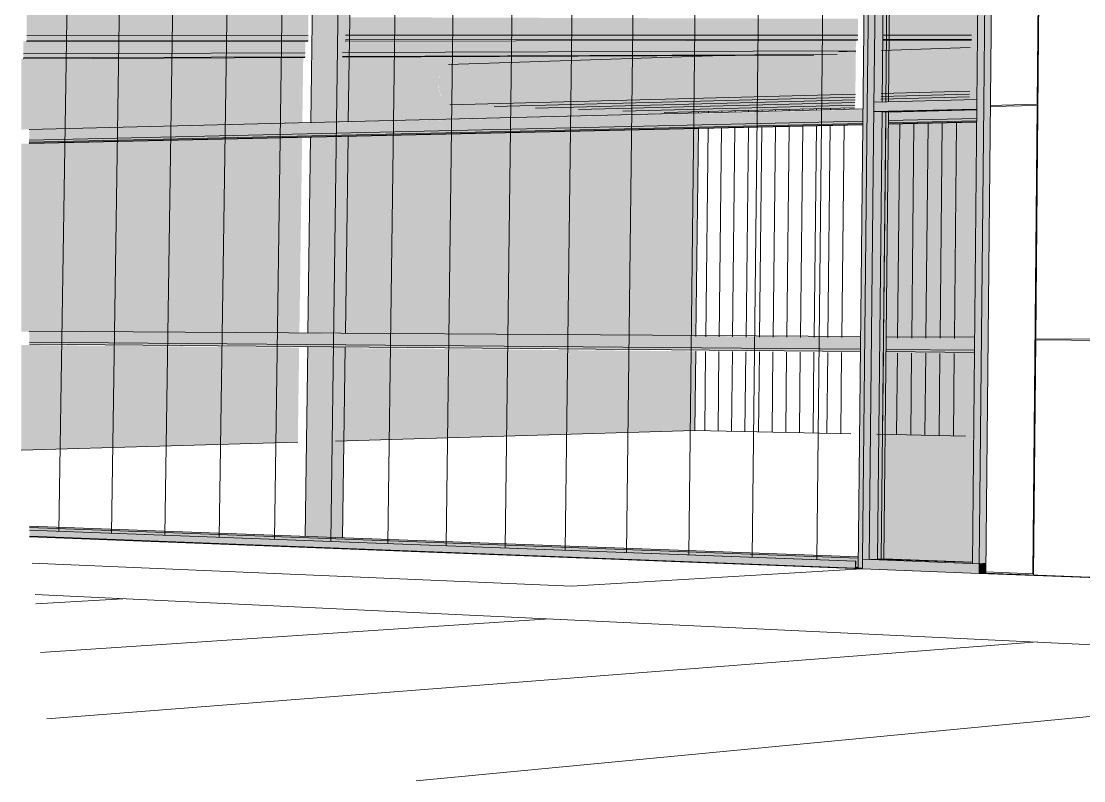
# Model space of a CAD drawing. Header units: inches. Extents: x 30764 to 92544, y -36095 to 66.
# Drawn here: x 30763.6363 to 30763.8787, y -165.128 to -164.9548 of the extents above; entities that cross this region are included whole.
import ezdxf

# ---------------------------------------------------------------- set-up
doc = ezdxf.new("R2010")
doc.units = ezdxf.units.IN
doc.header["$MEASUREMENT"] = 0
for name, color, linetype, lineweight in [('A-GLAZ-CURT', 52, 'Continuous', 9), ('A-GLAZ-CWMG', 51, 'Continuous', 9), ('A-WALL', 113, 'Continuous', 13), ('A-WALL-PATT', 111, 'Continuous', 13), ('C-BLDG-PADS', 91, 'Continuous', 9), ('C-TOPO', 7, 'Continuous', 9), ('Conc', 7, 'Continuous', 9), ('I-WALL', 2, 'Continuous', 13), ('L-SITE-WALL', 31, 'Continuous', 13), ('M-HVAC-DUCT', 70, 'Continuous', 9), ('PAINT', 190, 'Continuous', 9), ('S-BEAM', 12, 'Continuous', 9), ('S-COLS', 52, 'Continuous', 9)]:
    doc.layers.add(name, color=color, linetype=linetype, lineweight=lineweight)

# ---------------------------------------------------------------- blocks, each defined once
blk = doc.blocks.new('FP_2-Entrance - Clinic')
at = {"layer": 'A-WALL-PATT', "lineweight": 9}
blk.add_line((30763.79321, -164.96274), (30763.79321, -164.96265), dxfattribs=at)
blk = doc.blocks.new('FP_11-Entrance - Clinic')
at = {"layer": 'A-WALL-PATT', "lineweight": 9}
for p, q in [((30763.86774, -165.0272), (30763.86873, -164.92099)), ((30763.86804, -164.97376), (30763.86853, -164.92101)), ((30763.86804, -164.97376), (30763.85742, -164.97402)), ((30763.86804, -164.97403), (30763.85742, -164.97429)), ((30763.86704, -165.08079), (30763.86804, -164.97403)), ((30763.86724, -165.08108), (30763.86774, -165.02747)), ((30763.90702, -165.02746), (30763.86774, -165.0272)), ((30763.86774, -165.02747), (30763.90702, -165.02774)), ((30763.8564, -165.08039), (30763.86704, -165.08079))]:
    blk.add_line(p, q, dxfattribs=at)
blk = doc.blocks.new('FP_23-Entrance - Clinic')
at = {"layer": 'A-WALL-PATT', "lineweight": 9}
for p, q in [((30763.80307, -165.07704), (30763.80474, -164.92814)), ((30763.8178, -165.0776), (30763.81941, -164.92735)), ((30763.76044, -165.07545), (30763.76224, -164.93041)), ((30763.7744, -165.07597), (30763.77616, -164.92966)), ((30763.78861, -165.0765), (30763.79032, -164.92891)), ((30763.70693, -165.07344), (30763.70888, -164.93326)), ((30763.71997, -165.07393), (30763.72188, -164.93256)), ((30763.73323, -165.07443), (30763.73511, -164.93186)), ((30763.74671, -165.07493), (30763.74856, -164.93114)), ((30763.65689, -165.07157), (30763.65898, -164.93593)), ((30763.6691, -165.07203), (30763.67115, -164.93527)), ((30763.6815, -165.07249), (30763.68352, -164.93461)), ((30763.69411, -165.07296), (30763.6961, -164.93394)), ((30763.64489, -165.07112), (30763.647, -164.93657))]:
    blk.add_line(p, q, dxfattribs=at)
blk = doc.blocks.new('FP_27-Entrance - Clinic')
at = {"layer": 'A-WALL-PATT', "lineweight": 9}
for p, q in [((30763.8209, -164.97496), (30763.8209, -164.9747)), ((30763.82405, -164.97488), (30763.82405, -164.97462)), ((30763.79306, -164.97565), (30763.79307, -164.97539)), ((30763.79611, -164.97557), (30763.79611, -164.97531)), ((30763.79917, -164.9755), (30763.79917, -164.97524)), ((30763.80224, -164.97542), (30763.80224, -164.97516)), ((30763.80532, -164.97535), (30763.80532, -164.97508)), ((30763.80841, -164.97527), (30763.80841, -164.97501)), ((30763.81151, -164.97519), (30763.81152, -164.97493)), ((30763.81463, -164.97512), (30763.81463, -164.97485)), ((30763.81776, -164.97504), (30763.81776, -164.97478)), ((30763.79247, -165.02676), (30763.79302, -164.97921)), ((30763.79552, -165.02678), (30763.79607, -164.97914)), ((30763.79858, -165.0268), (30763.79913, -164.97907)), ((30763.80166, -165.02682), (30763.8022, -164.979)), ((30763.80474, -165.02684), (30763.80528, -164.97893)), ((30763.80784, -165.02686), (30763.80837, -164.97886)), ((30763.81095, -165.02688), (30763.81147, -164.97879)), ((30763.81406, -165.0269), (30763.81459, -164.97872)), ((30763.8172, -165.0269), (30763.81772, -164.97865)), ((30763.82034, -165.02695), (30763.82086, -164.97858)), ((30763.82349, -165.02697), (30763.82401, -164.97851)), ((30763.83303, -165.02703), (30763.83354, -164.9783)), ((30763.83624, -165.02706), (30763.83674, -164.97822)), ((30763.83945, -165.02708), (30763.83995, -164.97815)), ((30763.84268, -165.0271), (30763.84317, -164.97808)), ((30763.84592, -165.02712), (30763.84641, -164.97801)), ((30763.84918, -165.02714), (30763.84966, -164.97793)), ((30763.79223, -165.04821), (30763.79244, -165.03009)), ((30763.79528, -165.04828), (30763.79549, -165.03012)), ((30763.79834, -165.04834), (30763.79855, -165.03015)), ((30763.80141, -165.0484), (30763.80162, -165.03017)), ((30763.8045, -165.04846), (30763.8047, -165.0302)), ((30763.8076, -165.04852), (30763.8078, -165.03023)), ((30763.81071, -165.04858), (30763.81091, -165.03026)), ((30763.81383, -165.04865), (30763.81403, -165.03028)), ((30763.81696, -165.04871), (30763.81716, -165.03031)), ((30763.82011, -165.04877), (30763.8203, -165.03034)), ((30763.82326, -165.04884), (30763.82346, -165.03037)), ((30763.8328, -165.04903), (30763.833, -165.03045)), ((30763.83601, -165.04909), (30763.8362, -165.03048)), ((30763.83923, -165.04915), (30763.83942, -165.03051)), ((30763.84246, -165.04922), (30763.84265, -165.03054)), ((30763.8457, -165.04928), (30763.84589, -165.03056)), ((30763.84896, -165.04935), (30763.84914, -165.03059))]:
    blk.add_line(p, q, dxfattribs=at)

msp = doc.modelspace()

# ---------------------------------------------------------------- hatches: boundary and pattern name
at = {"layer": 'A-GLAZ-CURT', "lineweight": 5, "transparency": 33554458}
for points in [[(30763.83271, -164.97319), (30763.85431, -164.97264), (30763.85479, -164.9238), (30763.83321, -164.92497), (30763.83272, -164.97264)], [(30763.85328, -165.07828), (30763.85429, -164.97496), (30763.83269, -164.97548), (30763.83163, -165.07747), (30763.85328, -165.07828)]]:
    msp.add_hatch(color=256, dxfattribs=at).paths.add_polyline_path(points, flags=0)
at = {"layer": 'A-GLAZ-CWMG', "lineweight": 5}
for points in [[(30763.82819, -165.07957), (30763.82981, -164.92374), (30763.82884, -164.9238), (30763.82721, -165.07953), (30763.82818, -165.07957)], [(30763.85431, -164.97374), (30763.85589, -164.9737), (30763.85638, -164.92345), (30763.8548, -164.92354), (30763.85434, -164.97122)], [(30763.85742, -164.97376), (30763.85791, -164.92358), (30763.85638, -164.92345), (30763.85589, -164.9737), (30763.85638, -164.97372)], [(30763.8293, -164.97436), (30763.83083, -164.97433), (30763.83134, -164.92482), (30763.82981, -164.9249), (30763.82933, -164.97122)], [(30763.83084, -164.97324), (30763.83271, -164.97319), (30763.83321, -164.92497), (30763.83134, -164.92482), (30763.83084, -164.97272)], [(30763.83271, -164.97319), (30763.83417, -164.97316), (30763.83467, -164.9251), (30763.83321, -164.92497), (30763.83272, -164.97272)], [(30763.82975, -165.07758), (30763.83083, -164.97433), (30763.8293, -164.97436), (30763.82822, -165.07752)], [(30763.83081, -164.97541), (30763.8543, -164.97484), (30763.85432, -164.97264), (30763.83084, -164.97324), (30763.83082, -164.97448)], [(30763.85487, -165.07852), (30763.85589, -164.9737), (30763.85431, -164.97374), (30763.85329, -165.07846)], [(30763.85487, -165.07852), (30763.85641, -165.07842), (30763.85742, -164.97376), (30763.85589, -164.9737), (30763.85512, -165.05268)], [(30763.82975, -165.07758), (30763.83163, -165.07747), (30763.83269, -164.97548), (30763.83081, -164.97541), (30763.82975, -165.07752)], [(30763.83269, -164.97548), (30763.85429, -164.97496), (30763.8543, -164.97484), (30763.83083, -164.97541), (30763.83235, -164.97547)], [(30763.83163, -165.07747), (30763.83309, -165.07739), (30763.83415, -164.97553), (30763.83269, -164.97548), (30763.83189, -165.0527)], [(30763.83415, -164.97553), (30763.85428, -164.97505), (30763.85429, -164.97496), (30763.83269, -164.97548), (30763.8339, -164.97552)], [(30763.82722, -165.07723), (30763.8272, -165.07695), (30763.6382, -165.06999), (30763.6382, -165.07023), (30763.8272, -165.07722)], [(30763.8272, -165.07929), (30763.8272, -165.07722), (30763.6382, -165.07023), (30763.6382, -165.07086), (30763.82671, -165.07793), (30763.82667, -165.07799), (30763.82667, -165.07927), (30763.8272, -165.07929)], [(30763.82661, -165.07951), (30763.82662, -165.07793), (30763.63822, -165.07087), (30763.63822, -165.07227), (30763.80774, -165.07878)], [(30763.82661, -165.07951), (30763.82721, -165.07945), (30763.82666, -165.07944), (30763.82668, -165.07799), (30763.82673, -165.07792), (30763.82662, -165.07793), (30763.82662, -165.07877)], [(30763.85485, -165.08073), (30763.85487, -165.07852), (30763.82822, -165.07752), (30763.82819, -165.0797)], [(30763.82721, -165.07945), (30763.82721, -165.0794), (30763.82685, -165.07943), (30763.82721, -165.07945)]]:
    msp.add_hatch(color=256, dxfattribs=at).paths.add_polyline_path(points, flags=0)
at = {"layer": 'A-GLAZ-CWMG'}
msp.add_hatch(color=256, dxfattribs=at).paths.add_polyline_path([(30763.85485, -165.08073), (30763.85639, -165.08063), (30763.85639, -165.07843), (30763.85487, -165.07852), (30763.85487, -165.07875)], flags=0)
at = {"layer": 'I-WALL', "lineweight": 5}
h = msp.add_hatch(color=256, dxfattribs=at)
h.paths.add_polyline_path([(30763.63634, -165.05264), (30763.69942, -165.0508), (30763.69973, -165.02923), (30763.63634, -165.02864), (30763.63634, -165.03472)], flags=0)
h.paths.add_polyline_path([(30763.708, -165.05056), (30763.78999, -165.04817), (30763.7902, -165.03007), (30763.70829, -165.02931), (30763.70822, -165.03474)], flags=0)
h.paths.add_polyline_path([(30763.79024, -165.02674), (30763.79079, -164.97926), (30763.70896, -164.98109), (30763.70834, -165.02615), (30763.77574, -165.02664)], flags=0)
h.paths.add_polyline_path([(30763.69977, -165.02609), (30763.70041, -164.98129), (30763.63634, -164.98273), (30763.63634, -165.02563), (30763.69943, -165.02609)], flags=0)
h.paths.add_polyline_path([(30763.63634, -164.97952), (30763.70045, -164.97793), (30763.70066, -164.96307), (30763.63634, -164.96336), (30763.63634, -164.97448)], flags=0)
h.paths.add_polyline_path([(30763.70901, -164.97772), (30763.79083, -164.9757), (30763.79083, -164.97544), (30763.78411, -164.97561), (30763.78331, -164.97547), (30763.78248, -164.97508), (30763.77469, -164.97527), (30763.77388, -164.97513), (30763.77302, -164.97469), (30763.76456, -164.97491), (30763.76374, -164.97477), (30763.76285, -164.97435), (30763.7548, -164.97456), (30763.75394, -164.97441), (30763.75311, -164.97402), (30763.74523, -164.9742), (30763.74453, -164.97408), (30763.74357, -164.97364), (30763.73529, -164.97386), (30763.73443, -164.97372), (30763.73361, -164.97335), (30763.73288, -164.97277), (30763.73226, -164.97198), (30763.73215, -164.97178), (30763.73215, -164.97186), (30763.73196, -164.97163), (30763.73188, -164.97134), (30763.73193, -164.97133), (30763.73159, -164.97066), (30763.73157, -164.97037), (30763.73161, -164.97037), (30763.7314, -164.96962), (30763.73143, -164.96935), (30763.73148, -164.96934), (30763.73146, -164.96909), (30763.73162, -164.96793), (30763.73171, -164.96764), (30763.73157, -164.96765), (30763.73215, -164.9666), (30763.73215, -164.96646), (30763.73298, -164.96554), (30763.73372, -164.96502), (30763.73455, -164.96471), (30763.73541, -164.96463), (30763.79098, -164.96281), (30763.79098, -164.96266), (30763.70921, -164.96303), (30763.70905, -164.97448)], flags=0)
at = {"layer": 'M-HVAC-DUCT', "lineweight": 5}
h = msp.add_hatch(color=256, dxfattribs=at)
h.paths.add_polyline_path([(30763.83255, -164.96608), (30763.85276, -164.96548), (30763.85279, -164.96081), (30763.83259, -164.96149), (30763.83255, -164.96561)], flags=0)
h.paths.add_polyline_path([(30764.01022, -164.96079), (30764.01071, -164.96078), (30764.01072, -164.95567), (30764.01024, -164.95569), (30764.01023, -164.95991)], flags=0)
h.paths.add_polyline_path([(30764.01569, -164.96063), (30764.04226, -164.95984), (30764.04227, -164.95495), (30764.03368, -164.95493), (30764.01571, -164.95551), (30764.0157, -164.95973)], flags=0)
h = msp.add_hatch(color=256, dxfattribs=at)
h.paths.add_polyline_path([(30763.83237, -164.97315), (30763.85258, -164.97263), (30763.85258, -164.97203), (30763.83238, -164.97255), (30763.83237, -164.97307)], flags=0)
h.paths.add_polyline_path([(30764.01012, -164.96861), (30764.0106, -164.96857), (30764.01061, -164.96794), (30764.01013, -164.96795), (30764.01012, -164.96857)], flags=0)
h.paths.add_polyline_path([(30764.01559, -164.96847), (30764.04217, -164.96776), (30764.04218, -164.96712), (30764.0156, -164.96781), (30764.01559, -164.96844)], flags=0)
h.paths.add_polyline_path([(30764.26132, -164.96219), (30764.28457, -164.9616), (30764.28404, -164.9614), (30764.28352, -164.96094), (30764.28301, -164.96019), (30764.28275, -164.95958), (30764.27821, -164.95917), (30764.27762, -164.95966), (30764.27657, -164.9602), (30764.27547, -164.96056), (30764.27477, -164.96071), (30764.27183, -164.96102), (30764.26862, -164.96122), (30764.26382, -164.96138), (30764.26132, -164.96144), (30764.26132, -164.96202)], flags=0)
h = msp.add_hatch(color=256, dxfattribs=at)
h.paths.add_polyline_path([(30763.83241, -164.97255), (30763.85262, -164.97203), (30763.85261, -164.97141), (30763.83242, -164.97194), (30763.83241, -164.97244)], flags=0)
h.paths.add_polyline_path([(30764.01014, -164.96795), (30764.01062, -164.96793), (30764.01062, -164.96726), (30764.01015, -164.96727), (30764.01014, -164.96793)], flags=0)
h.paths.add_polyline_path([(30764.01561, -164.96781), (30764.04219, -164.96712), (30764.04219, -164.96643), (30764.01562, -164.96713), (30764.01561, -164.96774)], flags=0)
h.paths.add_polyline_path([(30764.26131, -164.96144), (30764.26443, -164.96136), (30764.26381, -164.96116), (30764.26323, -164.96067), (30764.2627, -164.95991), (30764.26245, -164.95935), (30764.26131, -164.95925), (30764.26131, -164.96144)], flags=0)
h = msp.add_hatch(color=256, dxfattribs=at)
h.paths.add_polyline_path([(30763.83248, -164.97127), (30763.85269, -164.97073), (30763.85276, -164.96548), (30763.83255, -164.96608), (30763.83249, -164.9712)], flags=0)
h.paths.add_polyline_path([(30764.01018, -164.96653), (30764.01067, -164.96652), (30764.01071, -164.96078), (30764.01022, -164.96079), (30764.01018, -164.96648)], flags=0)
h.paths.add_polyline_path([(30764.01565, -164.96639), (30764.04223, -164.96568), (30764.04226, -164.95984), (30764.01569, -164.96063), (30764.01566, -164.96634)], flags=0)
for points in [[(30763.73146, -164.96909), (30763.82667, -164.96626), (30763.82671, -164.96166), (30763.82399, -164.96178), (30763.8236, -164.96182), (30763.82279, -164.96214), (30763.82247, -164.96238), (30763.81641, -164.96256), (30763.79661, -164.96264), (30763.7352, -164.96465), (30763.73455, -164.96471), (30763.73372, -164.96502), (30763.73298, -164.96554), (30763.73235, -164.96624), (30763.73224, -164.96645), (30763.73215, -164.96645), (30763.73215, -164.9666), (30763.73187, -164.9671), (30763.73157, -164.96807), (30763.73149, -164.96885)], [(30763.73529, -164.97386), (30763.8266, -164.97143), (30763.82665, -164.96626), (30763.73146, -164.96909), (30763.73155, -164.97013), (30763.73186, -164.9712), (30763.73215, -164.97178), (30763.73215, -164.97202), (30763.73227, -164.97201), (30763.73288, -164.97277), (30763.73361, -164.97335), (30763.73443, -164.97372), (30763.73463, -164.97375)], [(30763.74537, -164.97423), (30763.82656, -164.97209), (30763.82658, -164.97143), (30763.74363, -164.97364), (30763.74372, -164.97371), (30763.74453, -164.97408), (30763.74523, -164.9742)], [(30763.7548, -164.97456), (30763.82653, -164.9727), (30763.82654, -164.97209), (30763.75314, -164.97402), (30763.75318, -164.97405), (30763.75397, -164.97442), (30763.75432, -164.97448)], [(30763.76456, -164.97491), (30763.82649, -164.97333), (30763.8265, -164.9727), (30763.76289, -164.97435), (30763.76308, -164.97446), (30763.76311, -164.97448), (30763.76312, -164.97448), (30763.76374, -164.97477), (30763.7639, -164.9748)], [(30763.77469, -164.97527), (30763.82645, -164.97397), (30763.82646, -164.97333), (30763.77302, -164.97469), (30763.77312, -164.97477), (30763.77388, -164.97513), (30763.77402, -164.97516)], [(30763.78411, -164.97561), (30763.82641, -164.97456), (30763.82642, -164.97397), (30763.78252, -164.97508), (30763.78256, -164.97512), (30763.78331, -164.97547), (30763.78345, -164.97549)]]:
    msp.add_hatch(color=256, dxfattribs=at).paths.add_polyline_path(points, flags=0)
h = msp.add_hatch(color=256, dxfattribs=at)
h.paths.add_polyline_path([(30763.83244, -164.97194), (30763.85265, -164.97141), (30763.85264, -164.97073), (30763.83246, -164.97127), (30763.83245, -164.97183)], flags=0)
h.paths.add_polyline_path([(30764.01016, -164.96727), (30764.01064, -164.96726), (30764.01064, -164.96652), (30764.01017, -164.96653), (30764.01016, -164.96721)], flags=0)
h.paths.add_polyline_path([(30764.01563, -164.96713), (30764.04221, -164.96643), (30764.04221, -164.96568), (30764.01564, -164.96639), (30764.01563, -164.96707)], flags=0)
at = {"layer": 'S-BEAM', "lineweight": 5}
h = msp.add_hatch(color=256, dxfattribs=at)
h.paths.add_polyline_path([(30763.82716, -164.95743), (30763.82719, -164.95426), (30763.71036, -164.9539), (30763.71031, -164.95741), (30763.82704, -164.95743)], flags=0)
h.paths.add_polyline_path([(30763.70178, -164.95741), (30763.70199, -164.94296), (30763.68801, -164.94278), (30763.63757, -164.94524), (30763.63758, -164.95739), (30763.70047, -164.95741)], flags=0)
for points in [[(30763.85311, -164.95744), (30763.85314, -164.95434), (30763.83303, -164.95427), (30763.833, -164.95743), (30763.85294, -164.95744)], [(30763.833, -164.95797), (30763.8531, -164.95793), (30763.85311, -164.95744), (30763.833, -164.95743), (30763.833, -164.95794)], [(30763.83255, -164.96105), (30763.84677, -164.961), (30763.85269, -164.96081), (30763.85271, -164.95911), (30763.83257, -164.95913), (30763.83256, -164.96081)], [(30763.833, -164.95895), (30763.8531, -164.95892), (30763.85311, -164.95796), (30763.83301, -164.95797)], [(30763.83255, -164.96147), (30763.84576, -164.96101), (30763.83255, -164.96105), (30763.83255, -164.96143)], [(30763.63818, -164.97967), (30763.82829, -164.97499), (30763.8283, -164.97483), (30763.63818, -164.97952), (30763.63818, -164.97964)], [(30763.63818, -164.98193), (30763.82827, -164.97757), (30763.82826, -164.97502), (30763.63818, -164.97967)], [(30763.63813, -164.98262), (30763.82822, -164.97834), (30763.82822, -164.97811), (30763.63813, -164.98241)], [(30763.63813, -164.9827), (30763.82822, -164.97844), (30763.82822, -164.97834), (30763.63813, -164.98262)], [(30763.63818, -164.98241), (30763.82826, -164.97811), (30763.82826, -164.97757), (30763.63818, -164.98193)], [(30763.82775, -165.02703), (30763.82775, -165.02683), (30763.63819, -165.02558), (30763.63819, -165.02574), (30763.82729, -165.02703)], [(30763.82772, -165.02959), (30763.82775, -165.02703), (30763.63819, -165.02574), (30763.63819, -165.028), (30763.82729, -165.02958)], [(30763.82771, -165.0301), (30763.82772, -165.02959), (30763.63819, -165.028), (30763.63819, -165.02846), (30763.82729, -165.03009)]]:
    msp.add_hatch(color=256, dxfattribs=at).paths.add_polyline_path(points, flags=0)
h = msp.add_hatch(color=256, dxfattribs=at)
h.paths.add_polyline_path([(30763.63758, -164.95803), (30763.70178, -164.95801), (30763.70178, -164.95741), (30763.63758, -164.95742), (30763.63758, -164.95802)], flags=0)
h.paths.add_polyline_path([(30763.7103, -164.958), (30763.82715, -164.95794), (30763.82716, -164.95743), (30763.71031, -164.95741), (30763.7103, -164.95795)], flags=0)
h = msp.add_hatch(color=256, dxfattribs=at)
h.paths.add_polyline_path([(30763.63683, -164.96167), (30763.7011, -164.96147), (30763.70113, -164.95932), (30763.63683, -164.95941), (30763.63683, -164.96141)], flags=0)
h.paths.add_polyline_path([(30763.70964, -164.96144), (30763.8267, -164.96107), (30763.82672, -164.95914), (30763.70967, -164.9593), (30763.70964, -164.96141)], flags=0)
h = msp.add_hatch(color=256, dxfattribs=at)
h.paths.add_polyline_path([(30763.6376, -164.95918), (30763.70178, -164.95911), (30763.70179, -164.95801), (30763.6376, -164.95803)], flags=0)
h.paths.add_polyline_path([(30763.7103, -164.95909), (30763.82715, -164.95895), (30763.82716, -164.95797), (30763.71032, -164.95801)], flags=0)
h = msp.add_hatch(color=256, dxfattribs=at)
h.paths.add_polyline_path([(30763.63683, -164.96222), (30763.70109, -164.96198), (30763.7011, -164.96147), (30763.63683, -164.96167), (30763.63683, -164.96221)], flags=0)
h.paths.add_polyline_path([(30763.70963, -164.96196), (30763.82669, -164.96152), (30763.8267, -164.96107), (30763.70964, -164.96144), (30763.70963, -164.96195)], flags=0)
h = msp.add_hatch(color=256, dxfattribs=at)
h.paths.add_polyline_path([(30763.63684, -164.96319), (30763.70109, -164.96291), (30763.7011, -164.96199), (30763.63684, -164.96222)], flags=0)
h.paths.add_polyline_path([(30763.70963, -164.96288), (30763.82247, -164.96238), (30763.82279, -164.96214), (30763.8236, -164.96182), (30763.82444, -164.96174), (30763.8267, -164.96166), (30763.8267, -164.96154), (30763.70964, -164.96196)], flags=0)
h = msp.add_hatch(color=256, dxfattribs=at)
h.paths.add_polyline_path([(30763.83413, -164.97743), (30763.85426, -164.97697), (30763.85428, -164.97505), (30763.83415, -164.97553)], flags=0)
h.paths.add_polyline_path([(30764.00626, -164.97348), (30764.01159, -164.97336), (30764.0116, -164.97126), (30764.00627, -164.97139)], flags=0)
h.paths.add_polyline_path([(30764.01656, -164.97324), (30764.04629, -164.97256), (30764.0463, -164.97042), (30764.01657, -164.97116), (30764.01657, -164.97122)], flags=0)
h.paths.add_polyline_path([(30764.05126, -164.97245), (30764.08232, -164.97174), (30764.0823, -164.96956), (30764.05127, -164.97033), (30764.05126, -164.97122)], flags=0)
h.paths.add_polyline_path([(30764.16364, -164.96987), (30764.18821, -164.9693), (30764.18819, -164.96701), (30764.16364, -164.96762), (30764.16364, -164.96797)], flags=0)
h.paths.add_polyline_path([(30764.1928, -164.9692), (30764.19919, -164.96905), (30764.19919, -164.96674), (30764.1928, -164.9669), (30764.1928, -164.96798)], flags=0)
h.paths.add_polyline_path([(30764.20414, -164.96894), (30764.24138, -164.96808), (30764.24138, -164.96573), (30764.20414, -164.96665), (30764.20414, -164.96798)], flags=0)
h.paths.add_polyline_path([(30764.24632, -164.96797), (30764.28536, -164.96708), (30764.28535, -164.96467), (30764.24631, -164.96563)], flags=0)
h.paths.add_polyline_path([(30764.29027, -164.96696), (30764.30778, -164.96656), (30764.30777, -164.96413), (30764.29027, -164.96458), (30764.29027, -164.96473)], flags=0)
h = msp.add_hatch(color=256, dxfattribs=at)
h.paths.add_polyline_path([(30763.83408, -164.97821), (30763.85422, -164.97776), (30763.85422, -164.97752), (30763.83408, -164.97798)], flags=0)
h.paths.add_polyline_path([(30764.01012, -164.97426), (30764.01157, -164.97422), (30764.01157, -164.97396), (30764.01033, -164.97399)], flags=0)
h.paths.add_polyline_path([(30764.01653, -164.97411), (30764.03769, -164.97364), (30764.03769, -164.97337), (30764.01653, -164.97385)], flags=0)
h.paths.add_polyline_path([(30764.05124, -164.97333), (30764.0823, -164.97263), (30764.08229, -164.97237), (30764.05124, -164.97307)], flags=0)
h.paths.add_polyline_path([(30764.16364, -164.9708), (30764.18821, -164.97025), (30764.18818, -164.96997), (30764.16364, -164.97052)], flags=0)
h.paths.add_polyline_path([(30764.19518, -164.9701), (30764.19919, -164.97), (30764.19919, -164.96972), (30764.19536, -164.96981)], flags=0)
h.paths.add_polyline_path([(30764.20414, -164.96989), (30764.24139, -164.96906), (30764.24138, -164.96877), (30764.20414, -164.96961)], flags=0)
h.paths.add_polyline_path([(30764.24632, -164.96895), (30764.28537, -164.96807), (30764.28536, -164.96777), (30764.24632, -164.96865)], flags=0)
h.paths.add_polyline_path([(30764.29029, -164.96796), (30764.31212, -164.96747), (30764.31242, -164.96687), (30764.30809, -164.96697), (30764.30818, -164.96714), (30764.30814, -164.96726), (30764.29029, -164.96766)], flags=0)
h = msp.add_hatch(color=256, dxfattribs=at)
h.paths.add_polyline_path([(30763.83412, -164.97798), (30763.85425, -164.97752), (30763.85426, -164.97697), (30763.83413, -164.97743), (30763.83412, -164.97774)], flags=0)
h.paths.add_polyline_path([(30764.00625, -164.97409), (30764.01159, -164.97396), (30764.01159, -164.97336), (30764.00626, -164.97348)], flags=0)
h.paths.add_polyline_path([(30764.01655, -164.97385), (30764.03771, -164.97337), (30764.03771, -164.97276), (30764.01656, -164.97324)], flags=0)
h.paths.add_polyline_path([(30764.042, -164.97328), (30764.04629, -164.97318), (30764.04629, -164.97256), (30764.04158, -164.97268)], flags=0)
h.paths.add_polyline_path([(30764.05125, -164.97307), (30764.08231, -164.97237), (30764.0823, -164.97174), (30764.05126, -164.97245)], flags=0)
h.paths.add_polyline_path([(30764.16364, -164.97053), (30764.18821, -164.96997), (30764.18819, -164.96931), (30764.16364, -164.96987)], flags=0)
h.paths.add_polyline_path([(30764.19318, -164.96986), (30764.19919, -164.96972), (30764.19919, -164.96905), (30764.1928, -164.9692)], flags=0)
h.paths.add_polyline_path([(30764.20414, -164.96961), (30764.24138, -164.96877), (30764.24138, -164.96808), (30764.20414, -164.96894)], flags=0)
h.paths.add_polyline_path([(30764.24632, -164.96865), (30764.28536, -164.96777), (30764.28535, -164.96708), (30764.24632, -164.96798)], flags=0)
h.paths.add_polyline_path([(30764.29028, -164.96766), (30764.30812, -164.96726), (30764.30778, -164.96656), (30764.29027, -164.96696)], flags=0)
h = msp.add_hatch(color=256, dxfattribs=at)
h.paths.add_polyline_path([(30763.83408, -164.97831), (30763.85422, -164.97785), (30763.85422, -164.97776), (30763.83408, -164.97821)], flags=0)
h.paths.add_polyline_path([(30764.01017, -164.97436), (30764.01157, -164.97433), (30764.01157, -164.97422), (30764.01012, -164.97426)], flags=0)
h.paths.add_polyline_path([(30764.01653, -164.97421), (30764.03769, -164.97374), (30764.03769, -164.97364), (30764.01653, -164.97411)], flags=0)
h.paths.add_polyline_path([(30764.05124, -164.97344), (30764.0823, -164.97274), (30764.08229, -164.97263), (30764.05124, -164.97333)], flags=0)
h.paths.add_polyline_path([(30764.16364, -164.97092), (30764.18821, -164.97036), (30764.18818, -164.97025), (30764.16364, -164.9708)], flags=0)
h.paths.add_polyline_path([(30764.19522, -164.97021), (30764.19919, -164.97012), (30764.19919, -164.97), (30764.19518, -164.9701)], flags=0)
h.paths.add_polyline_path([(30764.20414, -164.97001), (30764.24139, -164.96917), (30764.24138, -164.96906), (30764.20414, -164.96989)], flags=0)
h.paths.add_polyline_path([(30764.24632, -164.96906), (30764.28537, -164.96819), (30764.28536, -164.96807), (30764.24632, -164.96895)], flags=0)
h.paths.add_polyline_path([(30764.29029, -164.96808), (30764.31216, -164.96758), (30764.31212, -164.96747), (30764.29029, -164.96798)], flags=0)
h = msp.add_hatch(color=256, dxfattribs=at)
h.paths.add_polyline_path([(30764.30799, -165.0336), (30764.30798, -165.0303), (30764.29045, -165.03018), (30764.29046, -165.03345), (30764.30772, -165.0336)], flags=0)
h.paths.add_polyline_path([(30764.28553, -165.03341), (30764.28552, -165.03015), (30764.24641, -165.02988), (30764.24641, -165.03308), (30764.28535, -165.03341)], flags=0)
h.paths.add_polyline_path([(30764.24146, -165.03304), (30764.24146, -165.02985), (30764.20416, -165.0296), (30764.20417, -165.03273), (30764.24137, -165.03304)], flags=0)
h.paths.add_polyline_path([(30764.1992, -165.03269), (30764.19919, -165.02956), (30764.1928, -165.02952), (30764.1928, -165.03264), (30764.19919, -165.03269)], flags=0)
h.paths.add_polyline_path([(30764.1882, -165.0326), (30764.18819, -165.02949), (30764.16359, -165.02932), (30764.16359, -165.03239), (30764.18819, -165.0326)], flags=0)
h.paths.add_polyline_path([(30764.08212, -165.03171), (30764.08213, -165.02876), (30764.05103, -165.02855), (30764.05102, -165.03145), (30764.08194, -165.03171)], flags=0)
h.paths.add_polyline_path([(30764.04604, -165.03141), (30764.04605, -165.02852), (30764.01627, -165.02832), (30764.01626, -165.03116), (30764.0458, -165.03141)], flags=0)
h.paths.add_polyline_path([(30764.01129, -165.03112), (30764.0113, -165.02828), (30764.00596, -165.02825), (30764.00595, -165.03108), (30764.01101, -165.03112)], flags=0)
h.paths.add_polyline_path([(30763.85375, -165.0298), (30763.85377, -165.02721), (30763.83361, -165.02707), (30763.83359, -165.02964), (30763.85327, -165.0298)], flags=0)
h = msp.add_hatch(color=256, dxfattribs=at)
h.paths.add_polyline_path([(30764.30798, -165.0303), (30764.30804, -165.03008), (30764.30809, -165.03004), (30764.29045, -165.02992), (30764.29045, -165.03018), (30764.30772, -165.0303)], flags=0)
h.paths.add_polyline_path([(30764.28552, -165.03015), (30764.28552, -165.02989), (30764.24641, -165.02963), (30764.24641, -165.02988), (30764.28535, -165.03015)], flags=0)
h.paths.add_polyline_path([(30764.24146, -165.02985), (30764.24146, -165.02959), (30764.20416, -165.02934), (30764.20417, -165.0296), (30764.24137, -165.02985)], flags=0)
h.paths.add_polyline_path([(30764.19919, -165.02956), (30764.19919, -165.02931), (30764.19292, -165.02927), (30764.19286, -165.0293), (30764.19281, -165.02939), (30764.1928, -165.02952), (30764.19919, -165.02956)], flags=0)
h.paths.add_polyline_path([(30764.1882, -165.02949), (30764.18819, -165.02924), (30764.16359, -165.02907), (30764.16359, -165.02932), (30764.18819, -165.02949)], flags=0)
h.paths.add_polyline_path([(30764.08213, -165.02876), (30764.08213, -165.02853), (30764.05103, -165.02835), (30764.05103, -165.02855), (30764.08194, -165.02876)], flags=0)
h.paths.add_polyline_path([(30764.04605, -165.02852), (30764.04605, -165.02829), (30764.04141, -165.02828), (30764.0414, -165.02829), (30764.04133, -165.02837), (30764.04133, -165.02849), (30764.0458, -165.02852)], flags=0)
h.paths.add_polyline_path([(30764.03746, -165.02846), (30764.03746, -165.02823), (30764.01628, -165.02812), (30764.01627, -165.02832), (30764.03721, -165.02846)], flags=0)
h.paths.add_polyline_path([(30764.0113, -165.02828), (30764.0113, -165.02805), (30764.00596, -165.02805), (30764.00596, -165.02825), (30764.011, -165.02828)], flags=0)
h.paths.add_polyline_path([(30763.85377, -165.02721), (30763.85377, -165.027), (30763.83361, -165.02689), (30763.83361, -165.02707), (30763.85327, -165.02721)], flags=0)
h = msp.add_hatch(color=256, dxfattribs=at)
h.paths.add_polyline_path([(30764.30834, -165.03426), (30764.30799, -165.0336), (30764.29046, -165.03345), (30764.29046, -165.0341), (30764.30772, -165.03425)], flags=0)
h.paths.add_polyline_path([(30764.28553, -165.03406), (30764.28553, -165.03341), (30764.24641, -165.03308), (30764.24641, -165.03372), (30764.28535, -165.03406)], flags=0)
h.paths.add_polyline_path([(30764.24147, -165.03368), (30764.24146, -165.03304), (30764.20416, -165.03273), (30764.20417, -165.03336), (30764.24137, -165.03368)], flags=0)
h.paths.add_polyline_path([(30764.1992, -165.03331), (30764.19919, -165.03269), (30764.1928, -165.03264), (30764.19318, -165.03326), (30764.19919, -165.03331)], flags=0)
h.paths.add_polyline_path([(30764.1882, -165.03322), (30764.18819, -165.0326), (30764.16359, -165.03239), (30764.16358, -165.03301), (30764.18819, -165.03322)], flags=0)
h.paths.add_polyline_path([(30764.08212, -165.0323), (30764.08212, -165.03171), (30764.05102, -165.03145), (30764.05101, -165.03203), (30764.08194, -165.0323)], flags=0)
h.paths.add_polyline_path([(30764.04603, -165.03199), (30764.04604, -165.03141), (30764.04132, -165.03137), (30764.04175, -165.03195), (30764.0458, -165.03199)], flags=0)
h.paths.add_polyline_path([(30764.03745, -165.03191), (30764.03745, -165.03134), (30764.01626, -165.03116), (30764.01626, -165.03173), (30764.0372, -165.03191)], flags=0)
h.paths.add_polyline_path([(30764.01128, -165.03169), (30764.01129, -165.03112), (30764.00595, -165.03108), (30764.00594, -165.03164), (30764.011, -165.03168)], flags=0)
h.paths.add_polyline_path([(30763.85374, -165.03032), (30763.85375, -165.0298), (30763.83359, -165.02964), (30763.83358, -165.03015), (30763.85326, -165.03032)], flags=0)
at = {"layer": 'S-COLS', "lineweight": 5}
h = msp.add_hatch(color=256, dxfattribs=at)
h.paths.add_polyline_path([(30763.70116, -165.07229), (30763.70175, -165.02901), (30763.70168, -165.02901), (30763.70107, -165.07229), (30763.70116, -165.07229)], flags=0)
h.paths.add_polyline_path([(30763.70182, -165.02589), (30763.70245, -164.98126), (30763.70235, -164.98126), (30763.70172, -165.02588), (30763.70179, -165.02589)], flags=0)
h.paths.add_polyline_path([(30763.7024, -164.97792), (30763.70249, -164.97792), (30763.70311, -164.93456), (30763.70301, -164.93457), (30763.7024, -164.97774)], flags=0)
h = msp.add_hatch(color=256, dxfattribs=at)
h.paths.add_polyline_path([(30763.70443, -165.07241), (30763.70504, -165.02904), (30763.70177, -165.02901), (30763.70116, -165.07229)], flags=0)
h.paths.add_polyline_path([(30763.70508, -165.02591), (30763.70571, -164.98119), (30763.70245, -164.98126), (30763.70182, -165.02589), (30763.70361, -165.0259)], flags=0)
h.paths.add_polyline_path([(30763.70249, -164.97792), (30763.70576, -164.97784), (30763.70636, -164.93439), (30763.70311, -164.93456), (30763.7025, -164.97774)], flags=0)
h = msp.add_hatch(color=256, dxfattribs=at)
h.paths.add_polyline_path([(30763.70513, -165.07244), (30763.70574, -165.02905), (30763.70504, -165.02904), (30763.70443, -165.07241), (30763.70513, -165.07244)], flags=0)
h.paths.add_polyline_path([(30763.70578, -165.02591), (30763.70641, -164.98117), (30763.70571, -164.98119), (30763.70508, -165.02591), (30763.7057, -165.02591)], flags=0)
h.paths.add_polyline_path([(30763.70576, -164.97784), (30763.70645, -164.97782), (30763.70706, -164.93435), (30763.70636, -164.93439), (30763.70576, -164.97774)], flags=0)
h = msp.add_hatch(color=256, dxfattribs=at)
h.paths.add_polyline_path([(30763.70943, -165.07261), (30763.71003, -165.02909), (30763.70574, -165.02905), (30763.70513, -165.07244), (30763.70796, -165.07255)], flags=0)
h.paths.add_polyline_path([(30763.71007, -165.02594), (30763.7107, -164.98107), (30763.70641, -164.98117), (30763.70578, -165.02591), (30763.70796, -165.02593)], flags=0)
h.paths.add_polyline_path([(30763.70645, -164.97782), (30763.71074, -164.97772), (30763.71124, -164.94176), (30763.71079, -164.94178), (30763.70741, -164.94157), (30763.70742, -164.94131), (30763.70888, -164.94124), (30763.70902, -164.94105), (30763.70911, -164.93424), (30763.70706, -164.93435), (30763.70645, -164.97774)], flags=0)
h = msp.add_hatch(color=256, dxfattribs=at)
h.paths.add_polyline_path([(30763.70962, -165.07261), (30763.71021, -165.02909), (30763.71003, -165.02909), (30763.70943, -165.07261), (30763.70962, -165.07261)], flags=0)
h.paths.add_polyline_path([(30763.71026, -165.02595), (30763.71086, -164.98107), (30763.7107, -164.98107), (30763.71007, -165.02594), (30763.71025, -165.02595)], flags=0)
h.paths.add_polyline_path([(30763.71074, -164.97772), (30763.71093, -164.97771), (30763.7114, -164.94175), (30763.71124, -164.94176), (30763.71078, -164.97483)], flags=0)

# ---------------------------------------------------------------- linework, layer by layer
at = {"layer": 'A-GLAZ-CURT'}
for p, q in [((30763.83321, -164.92497), (30763.83271, -164.97319)), ((30763.83355, -164.97317), (30763.83405, -164.92504)), ((30763.83269, -164.97548), (30763.83163, -165.07747)), ((30763.83247, -165.07743), (30763.83352, -164.97551)), ((30763.85429, -164.97496), (30763.83269, -164.97548)), ((30763.83269, -164.97548), (30763.83352, -164.97551)), ((30763.83352, -164.97551), (30763.85429, -164.97501)), ((30763.83163, -165.07747), (30763.83247, -165.07743)), ((30763.83163, -165.07747), (30763.85328, -165.07828)), ((30763.85328, -165.0782), (30763.83247, -165.07743))]:
    msp.add_line(p, q, dxfattribs=at)
at = {"layer": 'A-GLAZ-CWMG'}
for p, q in [((30763.82884, -164.9238), (30763.82721, -165.07953)), ((30763.85431, -164.97374), (30763.8548, -164.92354)), ((30763.85589, -164.9737), (30763.85638, -164.92345)), ((30763.82981, -164.9249), (30763.8293, -164.97436)), ((30763.83134, -164.92482), (30763.83083, -164.97433)), ((30763.83467, -164.9251), (30763.83417, -164.97316)), ((30763.8293, -164.97436), (30763.82822, -165.07752)), ((30763.83083, -164.97433), (30763.82975, -165.07758)), ((30763.83081, -164.97541), (30763.83084, -164.97324)), ((30763.85432, -164.97264), (30763.83084, -164.97324)), ((30763.85329, -165.07846), (30763.85431, -164.97374)), ((30763.85432, -164.97264), (30763.8543, -164.97484)), ((30763.85487, -165.07852), (30763.85589, -164.9737)), ((30763.8543, -164.97484), (30763.83081, -164.97541)), ((30763.83269, -164.97548), (30763.83081, -164.97541)), ((30763.83415, -164.97553), (30763.83269, -164.97548)), ((30763.83415, -164.97553), (30763.83309, -165.07739)), ((30763.85428, -164.97505), (30763.83415, -164.97553)), ((30763.82723, -165.07693), (30763.6382, -165.06996)), ((30763.82723, -165.07695), (30763.6382, -165.06999)), ((30763.82722, -165.07723), (30763.6382, -165.07023)), ((30763.82673, -165.07792), (30763.63822, -165.07086)), ((30763.82662, -165.07793), (30763.63822, -165.07087)), ((30763.82661, -165.07951), (30763.63822, -165.07227)), ((30763.82662, -165.07793), (30763.82661, -165.07951)), ((30763.82673, -165.07792), (30763.82662, -165.07793)), ((30763.82666, -165.07944), (30763.82668, -165.07799)), ((30763.82668, -165.07799), (30763.82673, -165.07799)), ((30763.82673, -165.07799), (30763.82668, -165.07799)), ((30763.82673, -165.07799), (30763.82673, -165.07792)), ((30763.82819, -165.0797), (30763.82822, -165.07752)), ((30763.82822, -165.07752), (30763.85487, -165.07852)), ((30763.82975, -165.07758), (30763.82822, -165.07752)), ((30763.83163, -165.07747), (30763.82975, -165.07758)), ((30763.83309, -165.07739), (30763.83163, -165.07747)), ((30763.83309, -165.07739), (30763.85328, -165.07814)), ((30763.85487, -165.07852), (30763.85329, -165.07846)), ((30763.85487, -165.07852), (30763.85485, -165.08073)), ((30763.85641, -165.07842), (30763.85487, -165.07852)), ((30763.85641, -165.07842), (30763.85487, -165.07852)), ((30763.82661, -165.07951), (30763.82721, -165.07947)), ((30763.8272, -165.07929), (30763.82665, -165.07927)), ((30763.82677, -165.07943), (30763.82666, -165.07944)), ((30763.82721, -165.0794), (30763.82677, -165.07943)), ((30763.82819, -165.07957), (30763.82721, -165.07953)), ((30763.82819, -165.0797), (30763.85485, -165.08073)), ((30763.85485, -165.08073), (30763.85495, -165.08072)), ((30763.85495, -165.08072), (30763.85639, -165.08063))]:
    msp.add_line(p, q, dxfattribs=at)
at = {"layer": 'A-WALL'}
for p, q in [((30763.8272, -165.07932), (30763.82665, -165.0793)), ((30763.82666, -165.07943), (30763.82721, -165.07945))]:
    msp.add_line(p, q, dxfattribs=at)
at = {"layer": 'C-BLDG-PADS'}
for p, q in [((30763.63823, -165.07238), (30763.82819, -165.07969)), ((30763.85495, -165.08072), (30764.00068, -165.08633))]:
    msp.add_line(p, q, dxfattribs=at)
at = {"layer": 'C-TOPO'}
for p, q in [((30763.82819, -165.07969), (30763.63823, -165.07238)), ((30763.63823, -165.07238), (30763.82819, -165.07969)), ((30764.00068, -165.08633), (30763.85495, -165.08072)), ((30763.85495, -165.08072), (30764.00068, -165.08633))]:
    msp.add_line(p, q, dxfattribs=at)
at = {"layer": 'Conc'}
for p, q in [((30763.6388, -165.07839), (30763.76184, -165.08362)), ((30763.76184, -165.08362), (30763.82811, -165.07969)), ((30763.82811, -165.07969), (30763.82819, -165.07968)), ((30764.41688, -165.1224), (30763.63949, -165.08555))]:
    msp.add_line(p, q, dxfattribs=at)
at = {"layer": 'I-WALL'}
for p, q in [((30763.79098, -164.96281), (30763.79098, -164.96266)), ((30763.79083, -164.9757), (30763.79083, -164.97544)), ((30763.79024, -165.02674), (30763.79079, -164.97926)), ((30763.78999, -165.04817), (30763.7902, -165.03007)), ((30763.70799, -165.05056), (30763.78999, -165.04817)), ((30763.63634, -165.05264), (30763.69942, -165.0508))]:
    msp.add_line(p, q, dxfattribs=at)
at = {"layer": 'L-SITE-WALL'}
for p, q in [((30763.85794, -164.92074), (30763.85639, -165.08066)), ((30763.78999, -165.04817), (30763.8256, -165.04888)), ((30763.8315, -165.049), (30763.85175, -165.0494)), ((30763.85639, -165.08066), (30764.00068, -165.08621))]:
    msp.add_line(p, q, dxfattribs=at)
at = {"layer": 'M-HVAC-DUCT'}
for p, q in [((30763.82286, -164.96178), (30763.82671, -164.96165)), ((30763.83259, -164.96146), (30763.8528, -164.9608)), ((30763.73379, -164.96468), (30763.79626, -164.96264)), ((30763.82661, -164.97144), (30763.73412, -164.9739)), ((30763.82657, -164.9721), (30763.74422, -164.97426)), ((30763.85262, -164.97204), (30763.83241, -164.97256)), ((30763.85266, -164.97141), (30763.83245, -164.97194)), ((30763.8527, -164.97074), (30763.83249, -164.97128)), ((30763.82653, -164.97271), (30763.75367, -164.9746)), ((30763.82649, -164.97334), (30763.76344, -164.97495)), ((30763.82645, -164.97398), (30763.77359, -164.97531)), ((30763.82641, -164.97457), (30763.78302, -164.97564))]:
    msp.add_line(p, q, dxfattribs=at)
at = {"layer": 'PAINT'}
for p, q in [((30763.63968, -165.08763), (30763.65949, -165.0865)), ((30763.64074, -165.09873), (30763.75681, -165.09111)), ((30763.64219, -165.11389), (30763.86815, -165.09634)), ((30763.72643, -165.12801), (30763.99521, -165.10241))]:
    msp.add_line(p, q, dxfattribs=at)
at = {"layer": 'S-BEAM'}
for p, q in [((30763.63755, -164.95943), (30763.70174, -164.95934)), ((30763.6376, -164.95803), (30763.70179, -164.95801)), ((30763.6376, -164.95918), (30763.70178, -164.95911)), ((30763.71026, -164.95932), (30763.82712, -164.95916)), ((30763.7103, -164.95909), (30763.82715, -164.95895)), ((30763.71032, -164.95801), (30763.82716, -164.95797)), ((30763.83297, -164.95915), (30763.85308, -164.95912)), ((30763.833, -164.95895), (30763.8531, -164.95892)), ((30763.83301, -164.95797), (30763.85311, -164.95796)), ((30763.63684, -164.96222), (30763.7011, -164.96199)), ((30763.7096, -164.96304), (30763.81716, -164.96255)), ((30763.70963, -164.96288), (30763.82247, -164.96238)), ((30763.70964, -164.96196), (30763.8267, -164.96154)), ((30763.63681, -164.96337), (30763.70106, -164.96308)), ((30763.63684, -164.96319), (30763.70109, -164.96291)), ((30763.63818, -164.9795), (30763.8283, -164.97482)), ((30763.83413, -164.97743), (30763.85426, -164.97697)), ((30763.63813, -164.98262), (30763.82822, -164.97834)), ((30763.63813, -164.9827), (30763.82822, -164.97844)), ((30763.63818, -164.98193), (30763.82827, -164.97757)), ((30763.63818, -164.98241), (30763.82826, -164.97811)), ((30763.83408, -164.97821), (30763.85422, -164.97776)), ((30763.83408, -164.97831), (30763.85422, -164.97785)), ((30763.83412, -164.97798), (30763.85425, -164.97752)), ((30763.63814, -165.02546), (30763.82771, -165.02672)), ((30763.63819, -165.028), (30763.82772, -165.02959)), ((30763.83358, -165.02676), (30763.85374, -165.02689)), ((30763.63819, -165.02846), (30763.82771, -165.0301)), ((30763.83358, -165.03015), (30763.85374, -165.03032)), ((30763.83359, -165.02964), (30763.85375, -165.0298))]:
    msp.add_line(p, q, dxfattribs=at)
at = {"layer": 'S-COLS'}
for p, q in [((30763.7024, -164.97792), (30763.70301, -164.93457)), ((30763.71144, -164.94175), (30763.71094, -164.97771)), ((30763.70172, -165.02589), (30763.70235, -164.98126)), ((30763.71089, -164.98107), (30763.71027, -165.02595)), ((30763.70107, -165.07229), (30763.70168, -165.02901)), ((30763.71023, -165.02909), (30763.70962, -165.07261))]:
    msp.add_line(p, q, dxfattribs=at)

# ---------------------------------------------------------------- block references
at = {"layer": 'A-GLAZ-CURT'}
msp.add_blockref('FP_23-Entrance - Clinic', (0, 0), dxfattribs=at)
at = {"layer": 'L-SITE-WALL', "lineweight": 9}
for name in ['FP_2-Entrance - Clinic', 'FP_11-Entrance - Clinic', 'FP_27-Entrance - Clinic']:
    msp.add_blockref(name, (0, 0), dxfattribs=at)

doc.saveas('drawing.dxf')
